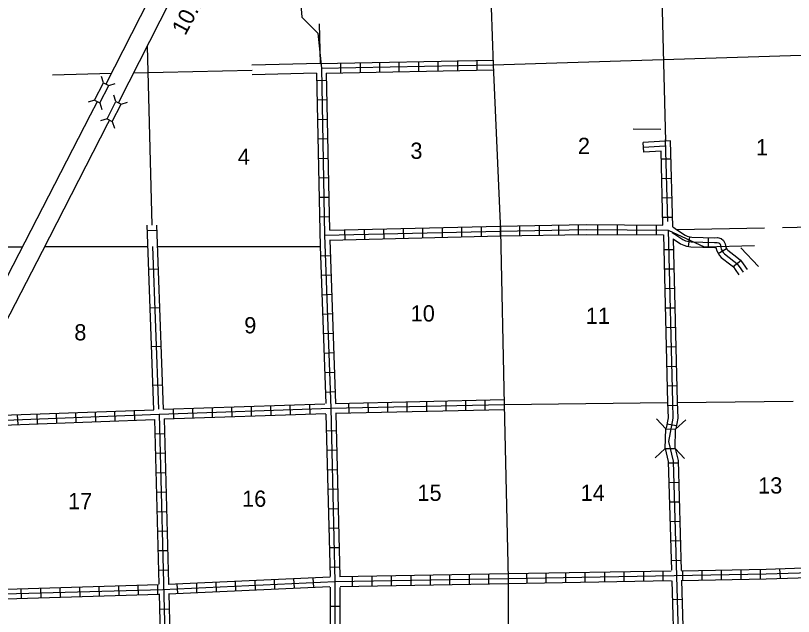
# Model space of a CAD drawing. Extents: x 1989549 to 2353218, y 16533709 to 16909437.
# Drawn here: x 2162908 to 2186863, y 16605229 to 16623737 of the extents above; entities that cross this region are included whole.
import ezdxf

# ---------------------------------------------------------------- set-up
doc = ezdxf.new("R2010")
doc.units = 0
for name, color, linetype in [('L11', 7, 'Continuous'), ('L13', 7, 'Continuous'), ('L14', 7, 'Continuous'), ('L18', 7, 'Continuous'), ('L28', 7, 'Continuous'), ('L4', 7, 'Continuous'), ('L5', 7, 'Continuous'), ('L8', 7, 'Continuous'), ('L9', 7, 'Continuous')]:
    doc.layers.add(name, color=color, linetype=linetype)

msp = doc.modelspace()

# ---------------------------------------------------------------- linework, layer by layer
at = {"layer": 'L11'}
for p, q in [((2172292, 16622264), (2170187, 16622208)), ((2172179, 16621961), (2170195, 16621908))]:
    msp.add_line(p, q, dxfattribs=at)
at = {"layer": 'L13'}
for p, q in [((2182717, 16627531), (2182927, 16619868)), ((2166959, 16622798), (2167107, 16617282)), ((2177617, 16622214), (2187992, 16622548)), ((2164051, 16621914), (2165868, 16621964)), ((2166543, 16621973), (2170191, 16622059)), ((2185967, 16617189), (2183277, 16617138)), ((2188084, 16617231), (2186525, 16617198)), ((2162018, 16616606), (2163118, 16616614)), ((2163801, 16616623), (2166982, 16616623)), ((2167282, 16616623), (2172290, 16616623)), ((2183284, 16611823), (2186859, 16611864)), ((2177959, 16611756), (2182984, 16611814))]:
    msp.add_line(p, q, dxfattribs=at)
msp.add_lwpolyline([(2172255, 16623484), (2172292, 16622261)], dxfattribs=at)
at = {"layer": 'L18'}
for p, q in [((2165618, 16621664), (2165551, 16621864)), ((2165343, 16621131), (2165618, 16621664)), ((2165501, 16621048), (2165776, 16621581)), ((2165618, 16621664), (2165776, 16621581)), ((2165776, 16621581), (2165976, 16621648)), ((2166001, 16621089), (2165934, 16621289)), ((2165343, 16621131), (2165143, 16621064)), ((2165343, 16621131), (2165501, 16621048)), ((2165501, 16621048), (2165568, 16620848)), ((2165726, 16620556), (2166001, 16621089)), ((2165884, 16620473), (2166159, 16621006)), ((2166001, 16621089), (2166159, 16621006)), ((2166159, 16621006), (2166359, 16621073)), ((2165726, 16620556), (2165526, 16620489)), ((2165726, 16620556), (2165884, 16620473)), ((2165884, 16620473), (2165951, 16620273)), ((2182934, 16611006), (2182650, 16611314)), ((2183234, 16610998), (2183550, 16611289)), ((2182917, 16610406), (2182934, 16611006)), ((2182934, 16611006), (2183234, 16610998)), ((2183217, 16610398), (2183234, 16610998)), ((2182917, 16610406), (2182609, 16610114)), ((2182917, 16610406), (2183217, 16610398)), ((2183217, 16610398), (2183509, 16610089))]:
    msp.add_line(p, q, dxfattribs=at)
at = {"layer": 'L4'}
for points in [[(2176942, 16641206), (2177059, 16638223), (2177301, 16632889), (2177434, 16627523), (2177617, 16622214), (2177842, 16617098)], [(2177842, 16617098), (2177959, 16611756), (2178076, 16606398), (2178092, 16601089), (2178317, 16595706)]]:
    msp.add_lwpolyline(points, dxfattribs=at)
at = {"layer": 'L5'}
for points in [[(2168584, 16627313), (2165693, 16621623)], [(2169262, 16627327), (2166076, 16621056)], [(2165426, 16621081), (2165209, 16620664), (2163193, 16616756), (2161693, 16613864)], [(2165801, 16620514), (2165743, 16620398), (2163726, 16616473), (2162226, 16613581)]]:
    msp.add_lwpolyline(points, dxfattribs=at)
at = {"layer": 'L8'}
for p, q in [((2172292, 16622261), (2177617, 16622364)), ((2172326, 16622114), (2177617, 16622214)), ((2172926, 16621973), (2172926, 16622273)), ((2173526, 16621989), (2173526, 16622289)), ((2174126, 16621998), (2174126, 16622298)), ((2174726, 16622006), (2174726, 16622306)), ((2175326, 16622023), (2175326, 16622323)), ((2175926, 16622031), (2175926, 16622331)), ((2176526, 16622048), (2176526, 16622348)), ((2177126, 16622056), (2177126, 16622356)), ((2172476, 16621964), (2177617, 16622064)), ((2172184, 16621739), (2172484, 16621748)), ((2172192, 16621139), (2172492, 16621148)), ((2172209, 16620539), (2172509, 16620548)), ((2182779, 16620223), (2181932, 16620233)), ((2172217, 16619939), (2172517, 16619948)), ((2183077, 16619877), (2182238, 16619824)), ((2182256, 16619526), (2182238, 16619824)), ((2182992, 16617389), (2182925, 16619923)), ((2183150, 16617233), (2183077, 16619877)), ((2182906, 16619716), (2182247, 16619675)), ((2182785, 16619558), (2182257, 16619525)), ((2182842, 16617281), (2182785, 16619558)), ((2172226, 16619339), (2172526, 16619348)), ((2182792, 16619323), (2183092, 16619323)), ((2172242, 16618739), (2172542, 16618748)), ((2182809, 16618723), (2183109, 16618731)), ((2172251, 16618139), (2172551, 16618148)), ((2182825, 16618123), (2183125, 16618131)), ((2172267, 16617539), (2172567, 16617548)), ((2182842, 16617523), (2183142, 16617531)), ((2172584, 16617123), (2177842, 16617248)), ((2173042, 16617139), (2173051, 16616839)), ((2173642, 16617148), (2173651, 16616848)), ((2174242, 16617164), (2174251, 16616864)), ((2174842, 16617181), (2174851, 16616881)), ((2175442, 16617189), (2175442, 16616889)), ((2176042, 16617206), (2176042, 16616906)), ((2176642, 16617223), (2176642, 16616923)), ((2177242, 16617231), (2177242, 16616931)), ((2177842, 16616948), (2177842, 16617248)), ((2177842, 16617248), (2177842, 16616948)), ((2178442, 16616956), (2178442, 16617256)), ((2179042, 16616973), (2179042, 16617273)), ((2179642, 16616981), (2179642, 16617281)), ((2180242, 16616989), (2180242, 16617289)), ((2180842, 16616998), (2180842, 16617298)), ((2181442, 16616989), (2181442, 16617289)), ((2182042, 16616989), (2182042, 16617289)), ((2182642, 16616981), (2182642, 16617281)), ((2172426, 16616973), (2177842, 16617098)), ((2172584, 16616823), (2177842, 16616948)), ((2183630, 16616628), (2183672, 16616923)), ((2184242, 16616600), (2184252, 16616898)), ((2182867, 16616531), (2183167, 16616531)), ((2184546, 16616411), (2184802, 16616565)), ((2185790, 16616005), (2185238, 16616581)), ((2172301, 16616339), (2172601, 16616348)), ((2185004, 16616006), (2185238, 16616191)), ((2182884, 16615931), (2183184, 16615931)), ((2172317, 16615739), (2172617, 16615748)), ((2182892, 16615331), (2183192, 16615339)), ((2172342, 16615139), (2172642, 16615156)), ((2182909, 16614731), (2183209, 16614739)), ((2172359, 16614539), (2172659, 16614556)), ((2182925, 16614131), (2183225, 16614139)), ((2172384, 16613939), (2172684, 16613956)), ((2182942, 16613531), (2183242, 16613539)), ((2172409, 16613339), (2172709, 16613356)), ((2182959, 16612931), (2183259, 16612939)), ((2172426, 16612739), (2172726, 16612756)), ((2182967, 16612331), (2183267, 16612339)), ((2172451, 16612139), (2172751, 16612156)), ((2175559, 16611856), (2175559, 16611556)), ((2176159, 16611864), (2176159, 16611564)), ((2176759, 16611881), (2176759, 16611581)), ((2177359, 16611889), (2177359, 16611589)), ((2167759, 16611623), (2167768, 16611323)), ((2168359, 16611639), (2168368, 16611339)), ((2168959, 16611664), (2168967, 16611364)), ((2169559, 16611681), (2169567, 16611381)), ((2170159, 16611706), (2170167, 16611406)), ((2170759, 16611723), (2170767, 16611423)), ((2171359, 16611748), (2171367, 16611448)), ((2171959, 16611764), (2171967, 16611464)), ((2173159, 16611798), (2173167, 16611498)), ((2173759, 16611814), (2173767, 16611514)), ((2174359, 16611831), (2174359, 16611531)), ((2174959, 16611839), (2174959, 16611539)), ((2182984, 16611731), (2183284, 16611739)), ((2162959, 16611439), (2162976, 16611139)), ((2163559, 16611464), (2163576, 16611164)), ((2164159, 16611489), (2164168, 16611189)), ((2164759, 16611506), (2164768, 16611206)), ((2165359, 16611531), (2165368, 16611231)), ((2165959, 16611556), (2165968, 16611256)), ((2166559, 16611581), (2166568, 16611281)), ((2167326, 16611456), (2167751, 16595456)), ((2167184, 16611298), (2167318, 16606223)), ((2167484, 16611314), (2167618, 16606239)), ((2182967, 16611164), (2183259, 16611106)), ((2172484, 16610948), (2172784, 16610956)), ((2167193, 16610856), (2167493, 16610864)), ((2167209, 16610256), (2167509, 16610264)), ((2172501, 16610348), (2172801, 16610356)), ((2183009, 16609956), (2183309, 16609964)), ((2172509, 16609748), (2172809, 16609756)), ((2167226, 16609656), (2167526, 16609664)), ((2183025, 16609356), (2183325, 16609364)), ((2167243, 16609056), (2167543, 16609064)), ((2172526, 16609148), (2172826, 16609156)), ((2183042, 16608756), (2183342, 16608764)), ((2172542, 16608548), (2172842, 16608556)), ((2167259, 16608456), (2167559, 16608464)), ((2183059, 16608156), (2183359, 16608164)), ((2167268, 16607856), (2167568, 16607864)), ((2172551, 16607948), (2172851, 16607956)), ((2183075, 16607556), (2183375, 16607564)), ((2172567, 16607348), (2172867, 16607356)), ((2167284, 16607256), (2167584, 16607264)), ((2183100, 16606956), (2183400, 16606964)), ((2167301, 16606656), (2167601, 16606664)), ((2172584, 16606748), (2172884, 16606756)), ((2180442, 16606589), (2180442, 16606289)), ((2181042, 16606598), (2181042, 16606298)), ((2181642, 16606614), (2181642, 16606314)), ((2182242, 16606623), (2182242, 16606323)), ((2182842, 16606631), (2182842, 16606331)), ((2183442, 16606639), (2183442, 16606339)), ((2184042, 16606656), (2184042, 16606356)), ((2184642, 16606664), (2184642, 16606364)), ((2185242, 16606673), (2185242, 16606373)), ((2185842, 16606689), (2185842, 16606389)), ((2186434, 16606706), (2186450, 16606406)), ((2170276, 16606348), (2170284, 16606048)), ((2170876, 16606373), (2170884, 16606073)), ((2171467, 16606398), (2171484, 16606098)), ((2172067, 16606423), (2172084, 16606123)), ((2173276, 16606464), (2173276, 16606164)), ((2173876, 16606473), (2173876, 16606173)), ((2174476, 16606489), (2174476, 16606189)), ((2175076, 16606498), (2175076, 16606198)), ((2175676, 16606506), (2175676, 16606206)), ((2176276, 16606514), (2176276, 16606214)), ((2176876, 16606531), (2176876, 16606231)), ((2177476, 16606539), (2177476, 16606239)), ((2178642, 16606556), (2178651, 16606256)), ((2179242, 16606564), (2179242, 16606273)), ((2179842, 16606581), (2179842, 16606281)), ((2163676, 16606106), (2163684, 16605806)), ((2164276, 16606123), (2164284, 16605823)), ((2164876, 16606139), (2164884, 16605839)), ((2165476, 16606156), (2165484, 16605856)), ((2166076, 16606173), (2166084, 16605873)), ((2166676, 16606189), (2166684, 16605889)), ((2167276, 16606206), (2167284, 16605906)), ((2167876, 16606231), (2167893, 16605931)), ((2168476, 16606264), (2168484, 16605964)), ((2169076, 16606289), (2169084, 16605989)), ((2169676, 16606314), (2169684, 16606014)), ((2163076, 16606089), (2163084, 16605789)), ((2167326, 16605923), (2167459, 16600964)), ((2167626, 16605931), (2167759, 16600964)), ((2183134, 16605756), (2183434, 16605764)), ((2167334, 16605456), (2167634, 16605464)), ((2172592, 16605548), (2172892, 16605548))]:
    msp.add_line(p, q, dxfattribs=at)
for points in [[(2171984, 16632689), (2172134, 16627381), (2172217, 16624514), (2171917, 16624256), (2171692, 16624064), (2171726, 16623689), (2172217, 16623198), (2172326, 16622114), (2172426, 16616973), (2172617, 16611639), (2172742, 16606306), (2172751, 16601006), (2172951, 16595581)], [(2172179, 16621961), (2172286, 16616623)], [(2172476, 16621964), (2172576, 16617123)], [(2177842, 16617248), (2180475, 16617298), (2182842, 16617281)], [(2177842, 16617098), (2180475, 16617148), (2183000, 16617131), (2184109, 16616614), (2185667, 16616656)], [(2183000, 16617131), (2183134, 16611831), (2183150, 16611339), (2183017, 16610614), (2183159, 16610014), (2183567, 16595839)], [(2183150, 16617233), (2183294, 16617125), (2183533, 16616971), (2183595, 16616941), (2183630, 16616930), (2183730, 16616916), (2184432, 16616893), (2184525, 16616899), (2184635, 16616869), (2184711, 16616812), (2184761, 16616709), (2184783, 16616598), (2184823, 16616532), (2184845, 16616509), (2185120, 16616293), (2185228, 16616206), (2185316, 16616094), (2185436, 16615914)], [(2177842, 16616948), (2180475, 16616998), (2182859, 16616981)], [(2182859, 16616981), (2182984, 16611823), (2183000, 16611348), (2182942, 16611023)], [(2183133, 16617058), (2183208, 16617002), (2183460, 16616840), (2183541, 16616800), (2183598, 16616783), (2183717, 16616766), (2184434, 16616743), (2184510, 16616748), (2184568, 16616732), (2184592, 16616714), (2184617, 16616661), (2184641, 16616543), (2184702, 16616441), (2184744, 16616397), (2185027, 16616175), (2185120, 16616100), (2185195, 16616006), (2185310, 16615831)], [(2172584, 16616831), (2172759, 16611789)], [(2183160, 16616855), (2183284, 16611839), (2183300, 16611331), (2183242, 16611006)], [(2183160, 16616855), (2183386, 16616709), (2183486, 16616660), (2183566, 16616636), (2183704, 16616617), (2184437, 16616593), (2184477, 16616596), (2184499, 16616488), (2184582, 16616349), (2184642, 16616286), (2184934, 16616058), (2185013, 16615994), (2185073, 16615918), (2185185, 16615748)], [(2172290, 16616623), (2172459, 16611789)], [(2172759, 16611789), (2177959, 16611906)], [(2162059, 16611256), (2167326, 16611456), (2172617, 16611639), (2177959, 16611756)], [(2167468, 16611614), (2172434, 16611781)], [(2161903, 16611403), (2167168, 16611597)], [(2167484, 16611314), (2172467, 16611481)], [(2172467, 16611464), (2172592, 16606464)], [(2172759, 16611489), (2177959, 16611606)], [(2172767, 16611481), (2172892, 16606464)], [(2162218, 16611114), (2167184, 16611298)], [(2182917, 16610398), (2183009, 16609998), (2183109, 16606656)], [(2183217, 16610398), (2183309, 16610031), (2183409, 16606648)], [(2178076, 16606398), (2186025, 16606539), (2193867, 16606781), (2204433, 16607106)], [(2178076, 16606548), (2183100, 16606639)], [(2183417, 16606639), (2186025, 16606689), (2188650, 16606773)], [(2155710, 16606006), (2158993, 16605939), (2161809, 16605914), (2162176, 16605914), (2167443, 16606064), (2172742, 16606306), (2178076, 16606398)], [(2167609, 16606223), (2172592, 16606448)], [(2172884, 16606456), (2178076, 16606548)], [(2183417, 16606339), (2186025, 16606389), (2188659, 16606473)], [(2183417, 16606348), (2183559, 16601348)], [(2162284, 16606064), (2167309, 16606214)], [(2167618, 16605923), (2172584, 16606148)], [(2172592, 16606131), (2172601, 16601156)], [(2172892, 16606123), (2172901, 16601181)], [(2172901, 16606156), (2178076, 16606248)], [(2178076, 16606248), (2183100, 16606339)], [(2183117, 16606323), (2183259, 16601356)], [(2162259, 16605764), (2167318, 16605914)]]:
    msp.add_lwpolyline(points, dxfattribs=at)
at = {"layer": 'L9'}
for p, q in [((2167168, 16611597), (2166958, 16617278)), ((2166963, 16617117), (2167261, 16617128)), ((2167468, 16611614), (2167258, 16617285)), ((2167317, 16611611), (2167132, 16616628)), ((2167009, 16615926), (2167307, 16615937)), ((2167053, 16614733), (2167351, 16614744)), ((2167097, 16613541), (2167395, 16613552)), ((2167141, 16612349), (2167439, 16612360))]:
    msp.add_line(p, q, dxfattribs=at)

# ---------------------------------------------------------------- texts
at = {"layer": 'L14'}
for s, p in [('3', (2175067, 16619323)), ('2', (2180225, 16619473)), ('1', (2185709, 16619431)), ('4', (2169751, 16619139)), ('10', (2175076, 16614314)), ('11', (2180467, 16614239)), ('9', (2169951, 16613948)), ('8', (2164718, 16613731)), ('13', (2185775, 16609014)), ('15', (2175284, 16608789)), ('14', (2180309, 16608789)), ('17', (2164526, 16608531)), ('16', (2169884, 16608606))]:
    msp.add_text(s, height=500, rotation=359.9999, dxfattribs=at).set_placement(p)
at = {"layer": 'L28'}
msp.add_text('10.1', height=500, rotation=62.0009, dxfattribs=at).set_placement((2168134, 16623098))

doc.saveas('drawing.dxf')
